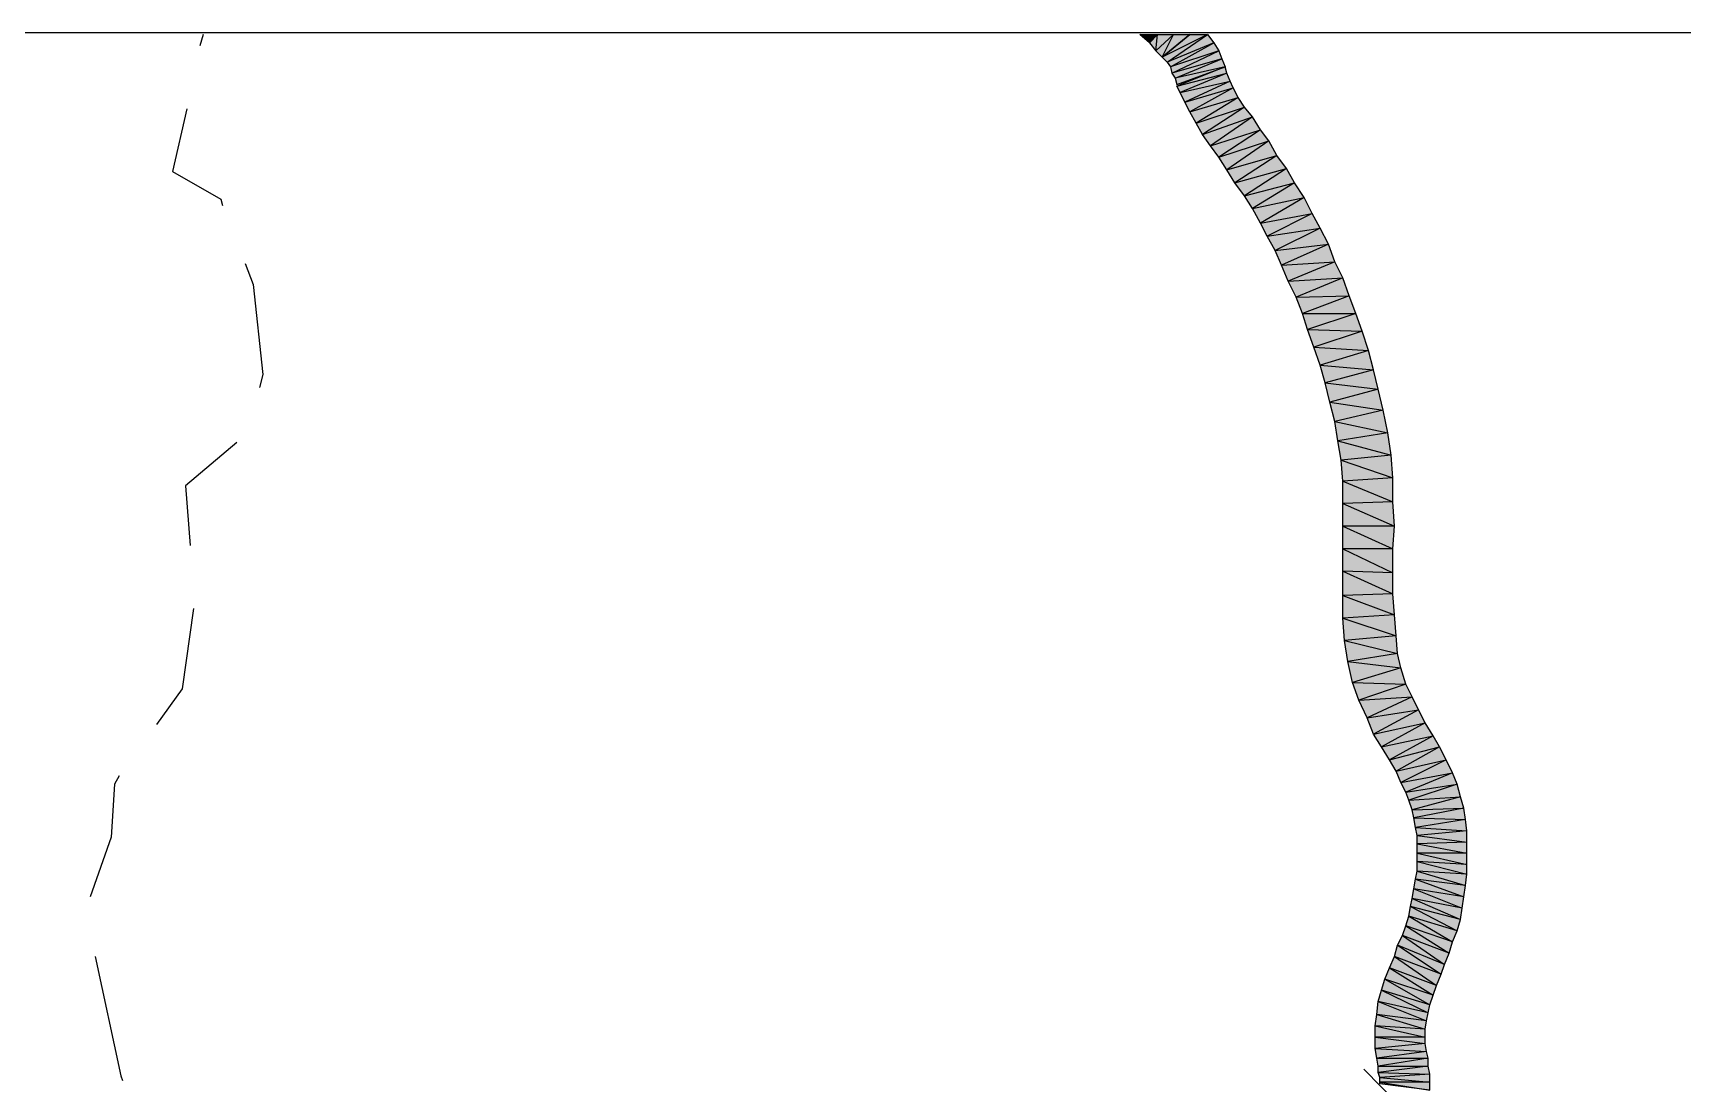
# Model space of a CAD drawing. Header units: millimetres. Extents: x 658 to 813, y 806 to 883.
# Drawn here: x 801.324 to 804.435, y 865.024 to 867.005 of the extents above; entities that cross this region are included whole.
import ezdxf

# ---------------------------------------------------------------- set-up
doc = ezdxf.new("R2010")
doc.units = ezdxf.units.MM
doc.header["$LTSCALE"] = 0.1
doc.linetypes.add('atContinuous2', pattern=[0])
for name, color, linetype in [('BANTU 1', 7, 'Continuous'), ('BATKAB', 7, 'Continuous'), ('KLEKTOR2', 7, 'Continuous'), ('TEXT', 8, 'Continuous'), ('zat_Mask_solid', 7, 'Continuous')]:
    doc.layers.add(name, color=color, linetype=linetype)

msp = doc.modelspace()

# ---------------------------------------------------------------- hatches: boundary and pattern name
at = {"layer": 'KLEKTOR2'}
for points in [[(803.4109, 867.002), (803.4443, 867.002), (803.4291, 866.9868)], [(803.5508, 866.9868), (803.4626, 866.9503), (803.5386, 867.002)], [(803.4687, 866.9412), (803.5508, 866.9868), (803.4626, 866.9503)], [(803.5599, 866.9716), (803.4687, 866.9412), (803.5508, 866.9868)], [(803.4717, 866.9291), (803.5599, 866.9716), (803.4687, 866.9412)], [(803.566, 866.9564), (803.4717, 866.9291), (803.5599, 866.9716)], [(803.4778, 866.9199), (803.566, 866.9564), (803.4717, 866.9291)], [(803.572, 866.9412), (803.4778, 866.9199), (803.566, 866.9564)], [(803.4808, 866.9078), (803.572, 866.9412), (803.4778, 866.9199)], [(803.572, 866.9412), (803.4808, 866.9047), (803.5751, 866.9291)], [(803.4808, 866.9047), (803.5751, 866.9291), (803.4869, 866.8926)], [(803.5751, 866.9291), (803.4869, 866.8926), (803.5812, 866.9139)], [(803.4869, 866.8926), (803.5812, 866.9139), (803.496, 866.8743)], [(803.5812, 866.9139), (803.496, 866.8743), (803.5872, 866.9017)], [(803.496, 866.8743), (803.5872, 866.9017), (803.5052, 866.8561)], [(803.5872, 866.9017), (803.5052, 866.8561), (803.5964, 866.8835)], [(803.5052, 866.8561), (803.5964, 866.8835), (803.5173, 866.8348)], [(803.5964, 866.8835), (803.5173, 866.8348), (803.6085, 866.8652)], [(803.5173, 866.8348), (803.6085, 866.8652), (803.5295, 866.8135)], [(803.6085, 866.8652), (803.5295, 866.8135), (803.6237, 866.847)], [(803.5295, 866.8135), (803.6237, 866.847), (803.5447, 866.7923)], [(803.6237, 866.847), (803.5447, 866.7923), (803.6389, 866.8227)], [(803.5447, 866.7923), (803.6389, 866.8227), (803.5599, 866.771)], [(803.6389, 866.8227), (803.5599, 866.771), (803.6541, 866.8014)], [(803.5599, 866.771), (803.6541, 866.8014), (803.5751, 866.7467)], [(803.6541, 866.8014), (803.5751, 866.7467), (803.6693, 866.774)], [(803.5751, 866.7467), (803.6693, 866.774), (803.5903, 866.7223)], [(803.6693, 866.774), (803.5903, 866.7223), (803.6876, 866.7497)], [(803.5903, 866.7223), (803.6876, 866.7497), (803.6085, 866.698)], [(803.6876, 866.7497), (803.6085, 866.698), (803.7028, 866.7223)], [(803.6085, 866.698), (803.7028, 866.7223), (803.6237, 866.6737)], [(803.7028, 866.7223), (803.6237, 866.6737), (803.721, 866.695)], [(803.6237, 866.6737), (803.721, 866.695), (803.6389, 866.6463)], [(803.721, 866.695), (803.6389, 866.6463), (803.7362, 866.6646)], [(803.6389, 866.6463), (803.7362, 866.6646), (803.6511, 866.622)], [(803.7362, 866.6646), (803.6511, 866.622), (803.7514, 866.6372)], [(803.6511, 866.622), (803.7514, 866.6372), (803.6663, 866.5947)], [(803.7514, 866.6372), (803.6663, 866.5947), (803.7666, 866.6068)], [(803.6663, 866.5947), (803.7666, 866.6068), (803.6784, 866.5673)], [(803.7666, 866.6068), (803.6784, 866.5673), (803.7788, 866.5734)], [(803.6784, 866.5673), (803.7788, 866.5734), (803.6906, 866.5369)], [(803.7788, 866.5734), (803.6906, 866.5369), (803.794, 866.543)], [(803.6906, 866.5369), (803.794, 866.543), (803.7058, 866.5065)], [(803.794, 866.543), (803.7058, 866.5065), (803.8061, 866.5095)], [(803.7058, 866.5065), (803.8061, 866.5095), (803.718, 866.4761)], [(803.8061, 866.5095), (803.718, 866.4761), (803.8183, 866.4761)], [(803.718, 866.4761), (803.8183, 866.4761), (803.7271, 866.4457)], [(803.8183, 866.4761), (803.7271, 866.4457), (803.8304, 866.4426)], [(803.7271, 866.4457), (803.8304, 866.4426), (803.7392, 866.4122)], [(803.8304, 866.4426), (803.7392, 866.4122), (803.8426, 866.4062)], [(803.7392, 866.4122), (803.8426, 866.4062), (803.7514, 866.3788)], [(803.8426, 866.4062), (803.7514, 866.3788), (803.8517, 866.3697)], [(803.7514, 866.3788), (803.8517, 866.3697), (803.7605, 866.3454)], [(803.8517, 866.3697), (803.7605, 866.3454), (803.8608, 866.3332)], [(803.7605, 866.3454), (803.8608, 866.3332), (803.7696, 866.3089)], [(803.8608, 866.3332), (803.7696, 866.3089), (803.87, 866.2937)], [(803.7696, 866.3089), (803.87, 866.2937), (803.7788, 866.2724)], [(803.87, 866.2937), (803.7788, 866.2724), (803.8791, 866.2511)], [(803.7788, 866.2724), (803.8791, 866.2511), (803.7848, 866.2359)], [(803.8791, 866.2511), (803.7848, 866.2359), (803.8852, 866.2086)], [(803.7848, 866.2359), (803.8852, 866.2086), (803.7909, 866.1994)], [(803.8852, 866.2086), (803.7909, 866.1994), (803.8882, 866.166)], [(803.7909, 866.1994), (803.8882, 866.166), (803.794, 866.1599)], [(803.8882, 866.166), (803.794, 866.1599), (803.8882, 866.1204)], [(803.794, 866.1599), (803.8882, 866.1204), (803.794, 866.1174)]]:
    msp.add_hatch(color=7, dxfattribs=at).paths.add_polyline_path(points)
h = msp.add_hatch(color=7, dxfattribs=at)
h.paths.add_polyline_path([(803.4291, 866.9868), (803.4413, 866.9716), (803.4443, 867.002)])
h.paths.add_polyline_path([(803.4413, 866.9716), (803.4443, 867.002), (803.4747, 867.002)])
h = msp.add_hatch(color=7, dxfattribs=at)
h.paths.add_polyline_path([(803.4413, 866.9716), (803.4535, 866.9595), (803.4747, 867.002)])
h.paths.add_polyline_path([(803.4535, 866.9595), (803.4747, 867.002), (803.5052, 867.002)])
h = msp.add_hatch(color=7, dxfattribs=at)
h.paths.add_polyline_path([(803.4626, 866.9503), (803.5386, 867.002), (803.4535, 866.9595)])
h.paths.add_polyline_path([(803.5386, 867.002), (803.4535, 866.9595), (803.5052, 867.002)], flags=17)
h = msp.add_hatch(color=7, dxfattribs=at)
h.paths.add_polyline_path([(803.8882, 866.1204), (803.794, 866.1174), (803.8912, 866.0748)])
h.paths.add_polyline_path([(803.794, 866.1174), (803.8912, 866.0748), (803.794, 866.0748)], flags=17)
h = msp.add_hatch(color=7, dxfattribs=at)
h.paths.add_polyline_path([(803.8912, 866.0748), (803.794, 866.0748), (803.8882, 866.0322)])
h.paths.add_polyline_path([(803.794, 866.0748), (803.8882, 866.0322), (803.794, 866.0322)], flags=17)
h = msp.add_hatch(color=7, dxfattribs=at)
h.paths.add_polyline_path([(803.8882, 866.0322), (803.794, 866.0322), (803.8882, 865.9866)], flags=17)
h.paths.add_polyline_path([(803.794, 866.0322), (803.8882, 865.9866), (803.794, 865.9897)], flags=17)
h = msp.add_hatch(color=7, dxfattribs=at)
h.paths.add_polyline_path([(803.8882, 865.9866), (803.794, 865.9897), (803.8882, 865.9471)], flags=17)
h.paths.add_polyline_path([(803.794, 865.9897), (803.8882, 865.9471), (803.794, 865.9441)])
h = msp.add_hatch(color=7, dxfattribs=at)
h.paths.add_polyline_path([(804.028, 865.479), (803.9338, 865.4759), (804.028, 865.4577)])
h.paths.add_polyline_path([(803.9338, 865.4759), (804.028, 865.4577), (803.9338, 865.4577)], flags=17)
h = msp.add_hatch(color=7, dxfattribs=at)
h.paths.add_polyline_path([(804.028, 865.4577), (803.9338, 865.4577), (804.028, 865.4364)], flags=17)
h.paths.add_polyline_path([(803.9338, 865.4577), (804.028, 865.4364), (803.9338, 865.4425)], flags=17)
h = msp.add_hatch(color=7, dxfattribs=at)
h.paths.add_polyline_path([(804.028, 865.4364), (803.9338, 865.4425), (804.028, 865.4181)], flags=17)
h.paths.add_polyline_path([(803.9338, 865.4425), (804.028, 865.4181), (803.9338, 865.4242)], flags=17)
h = msp.add_hatch(color=7, dxfattribs=at)
h.paths.add_polyline_path([(803.949, 865.1263), (803.8548, 865.1324), (803.949, 865.1111)], flags=17)
h.paths.add_polyline_path([(803.8548, 865.1324), (803.949, 865.1111), (803.8548, 865.1111)], flags=17)
h = msp.add_hatch(color=7, dxfattribs=at)
h.paths.add_polyline_path([(803.949, 865.1111), (803.8548, 865.1111), (803.949, 865.0989)], flags=17)
h.paths.add_polyline_path([(803.8548, 865.1111), (803.949, 865.0989), (803.8548, 865.0898)])
h = msp.add_hatch(color=7, dxfattribs=at)
h.paths.add_polyline_path([(803.8578, 865.0716), (803.9551, 865.0716), (803.8608, 865.0564)])
h.paths.add_polyline_path([(803.9551, 865.0716), (803.8608, 865.0564), (803.9551, 865.0564)], flags=17)
h = msp.add_hatch(color=7, dxfattribs=at)
h.paths.add_polyline_path([(803.8608, 865.0564), (803.9551, 865.0564), (803.8608, 865.0442)], flags=16)
h.paths.add_polyline_path([(803.9551, 865.0564), (803.8608, 865.0442), (803.9581, 865.0412)])
h = msp.add_hatch(color=7, dxfattribs=at)
h.paths.add_polyline_path([(803.9581, 865.0412), (803.8639, 865.0351), (803.9581, 865.026)])
h.paths.add_polyline_path([(803.8639, 865.0351), (803.9581, 865.026), (803.8639, 865.026)], flags=17)
h = msp.add_hatch(color=7, dxfattribs=at)
h.paths.add_polyline_path([(803.9581, 865.026), (803.8639, 865.026), (803.9581, 865.0108)], flags=17)
h.paths.add_polyline_path([(803.8639, 865.026), (803.9581, 865.0108), (803.8639, 865.0229)], flags=17)
at = {"layer": 'zat_Mask_solid'}
for points in [[(803.8882, 865.9471), (803.794, 865.9441), (803.8912, 865.9076)], [(803.794, 865.9441), (803.8912, 865.9076), (803.794, 865.9015)], [(803.8912, 865.9076), (803.794, 865.9015), (803.8943, 865.8681)], [(803.794, 865.9015), (803.8943, 865.8681), (803.797, 865.859)], [(803.8943, 865.8681), (803.797, 865.859), (803.8973, 865.8346)], [(803.797, 865.859), (803.8973, 865.8346), (803.8031, 865.8194)], [(803.8973, 865.8346), (803.8031, 865.8194), (803.9034, 865.8073)], [(803.8031, 865.8194), (803.9034, 865.8073), (803.8122, 865.7799)], [(803.9034, 865.8073), (803.8122, 865.7799), (803.9125, 865.7769)], [(803.8122, 865.7799), (803.9125, 865.7769), (803.8244, 865.7465)], [(803.9125, 865.7769), (803.8244, 865.7465), (803.9247, 865.7526)], [(803.8244, 865.7465), (803.9247, 865.7526), (803.8396, 865.713)], [(803.9247, 865.7526), (803.8396, 865.713), (803.9368, 865.7282)], [(803.8396, 865.713), (803.9368, 865.7282), (803.8517, 865.6826)], [(803.9368, 865.7282), (803.8517, 865.6826), (803.949, 865.7039)], [(803.8517, 865.6826), (803.949, 865.7039), (803.8669, 865.6583)], [(803.949, 865.7039), (803.8669, 865.6583), (803.9642, 865.6796)], [(803.8669, 865.6583), (803.9642, 865.6796), (803.8821, 865.634)], [(803.9642, 865.6796), (803.8821, 865.634), (803.9764, 865.6583)], [(803.8821, 865.634), (803.9764, 865.6583), (803.8943, 865.6127)], [(803.9764, 865.6583), (803.8943, 865.6127), (803.9885, 865.634)], [(803.8943, 865.6127), (803.9885, 865.634), (803.9034, 865.5914)], [(803.9885, 865.634), (803.9034, 865.5914), (804.0007, 865.6097)], [(803.9034, 865.5914), (804.0007, 865.6097), (803.9125, 865.5732)], [(804.0007, 865.6097), (803.9125, 865.5732), (804.0098, 865.5884)], [(803.9125, 865.5732), (804.0098, 865.5884), (803.9186, 865.558)], [(804.0098, 865.5884), (803.9186, 865.558), (804.0159, 865.5641)], [(803.9186, 865.558), (804.0159, 865.5641), (803.9247, 865.5398)], [(804.0159, 865.5641), (803.9247, 865.5398), (804.022, 865.5428)], [(803.9247, 865.5398), (804.022, 865.5428), (803.9277, 865.5246)], [(804.022, 865.5428), (803.9277, 865.5246), (804.025, 865.5215)], [(803.9277, 865.5246), (804.025, 865.5215), (803.9308, 865.5063)], [(804.025, 865.5215), (803.9308, 865.5063), (804.028, 865.5002)], [(803.9308, 865.5063), (804.028, 865.5002), (803.9338, 865.4911)], [(804.028, 865.5002), (803.9338, 865.4911), (804.028, 865.479)], [(803.9338, 865.4911), (804.028, 865.479), (803.9338, 865.4759)], [(803.9308, 865.409), (804.022, 865.3756), (803.9277, 865.3908)], [(803.9338, 865.4242), (804.025, 865.3969), (803.9308, 865.409)], [(804.025, 865.3969), (803.9308, 865.409), (804.022, 865.3756)], [(804.028, 865.4181), (803.9338, 865.4242), (804.025, 865.3969)], [(803.9247, 865.3725), (804.0159, 865.333), (803.9216, 865.3573)], [(803.9277, 865.3908), (804.0189, 865.3543), (803.9247, 865.3725)], [(804.0189, 865.3543), (803.9247, 865.3725), (804.0159, 865.333)], [(804.022, 865.3756), (803.9277, 865.3908), (804.0189, 865.3543)], [(803.9186, 865.3391), (804.0007, 865.2905), (803.9125, 865.3209)], [(803.9216, 865.3573), (804.0098, 865.3117), (803.9186, 865.3391)], [(804.0098, 865.3117), (803.9186, 865.3391), (804.0007, 865.2905)], [(804.0159, 865.333), (803.9216, 865.3573), (804.0098, 865.3117)], [(803.9125, 865.3209), (803.9946, 865.2692), (803.9064, 865.3026)], [(804.0007, 865.2905), (803.9125, 865.3209), (803.9946, 865.2692)], [(803.8973, 865.2844), (803.9794, 865.2297), (803.8912, 865.2631)], [(803.9064, 865.3026), (803.9855, 865.2479), (803.8973, 865.2844)], [(803.9855, 865.2479), (803.8973, 865.2844), (803.9794, 865.2297)], [(803.9946, 865.2692), (803.9064, 865.3026), (803.9855, 865.2479)], [(803.8912, 865.2631), (803.9703, 865.2084), (803.8821, 865.2418)], [(803.9794, 865.2297), (803.8912, 865.2631), (803.9703, 865.2084)], [(803.873, 865.2205), (803.9581, 865.1719), (803.8669, 865.1993)], [(803.8821, 865.2418), (803.9642, 865.1901), (803.873, 865.2205)], [(803.9642, 865.1901), (803.873, 865.2205), (803.9581, 865.1719)], [(803.9703, 865.2084), (803.8821, 865.2418), (803.9642, 865.1901)], [(803.8669, 865.1993), (803.9551, 865.1567), (803.8608, 865.178)], [(803.9581, 865.1719), (803.8669, 865.1993), (803.9551, 865.1567)], [(803.8578, 865.1537), (803.949, 865.1263), (803.8548, 865.1324)], [(803.8608, 865.178), (803.952, 865.1415), (803.8578, 865.1537)], [(803.952, 865.1415), (803.8578, 865.1537), (803.949, 865.1263)], [(803.9551, 865.1567), (803.8608, 865.178), (803.952, 865.1415)], [(803.949, 865.0989), (803.8548, 865.0898), (803.952, 865.0837)], [(803.8548, 865.0898), (803.952, 865.0837), (803.8578, 865.0716)], [(803.952, 865.0837), (803.8578, 865.0716), (803.9551, 865.0716)], [(803.8608, 865.0442), (803.9581, 865.0412), (803.8639, 865.0351)]]:
    msp.add_hatch(color=7, dxfattribs=at).paths.add_polyline_path(points)

# ---------------------------------------------------------------- linework, layer by layer
at = {"layer": 'BANTU 1', "color": 7}
msp.add_lwpolyline([(790.4998, 851.9933), (807.3782, 851.9933), (807.3782, 867.0051), (790.4998, 867.0051), (790.4998, 851.9933)], dxfattribs=at)
at = {"layer": 'BATKAB', "color": 7}
for points in [[(801.6446, 867.002), (801.6386, 866.9807)], [(801.6142, 866.8622), (801.5869, 866.7436), (801.6781, 866.6919), (801.6811, 866.6798)], [(801.7237, 866.5703), (801.7389, 866.5308), (801.7571, 866.3606), (801.751, 866.3362)], [(801.7085, 866.2329), (801.6112, 866.1508), (801.6203, 866.0383)], [(801.6264, 865.9198), (801.6051, 865.7678), (801.5565, 865.7009)], [(801.4866, 865.6036), (801.4774, 865.5884), (801.4714, 865.4881), (801.4318, 865.3756)], [(801.441, 865.2631), (801.4896, 865.0381), (801.4926, 865.029)]]:
    msp.add_lwpolyline(points, dxfattribs=at)
at = {"layer": 'KLEKTOR2', "color": 7, "linetype": 'atContinuous2'}
for p, q in [((803.4443, 867.002), (803.4291, 866.9868)), ((803.4413, 866.9716), (803.4443, 867.002)), ((803.4413, 866.9716), (803.4443, 867.002)), ((803.4747, 867.002), (803.4413, 866.9716)), ((803.4747, 867.002), (803.4413, 866.9716)), ((803.4443, 867.002), (803.4747, 867.002)), ((803.4535, 866.9595), (803.4747, 867.002)), ((803.4535, 866.9595), (803.4747, 867.002)), ((803.5052, 867.002), (803.4535, 866.9595)), ((803.4747, 867.002), (803.5052, 867.002)), ((803.4291, 866.9868), (803.4413, 866.9716)), ((803.4413, 866.9716), (803.4535, 866.9595))]:
    msp.add_line(p, q, dxfattribs=at)
at = {"layer": 'KLEKTOR2', "color": 7}
for points in [[(803.4109, 867.002), (803.4443, 867.002), (803.4291, 866.9868), (803.4109, 867.002)], [(803.4626, 866.9503), (803.5386, 867.002), (803.4535, 866.9595), (803.4626, 866.9503)], [(803.5386, 867.002), (803.4535, 866.9595), (803.5052, 867.002), (803.5386, 867.002)], [(803.5508, 866.9868), (803.4626, 866.9503), (803.5386, 867.002), (803.5508, 866.9868)], [(803.4687, 866.9412), (803.5508, 866.9868), (803.4626, 866.9503), (803.4687, 866.9412)], [(803.5599, 866.9716), (803.4687, 866.9412), (803.5508, 866.9868), (803.5599, 866.9716)], [(803.4717, 866.9291), (803.5599, 866.9716), (803.4687, 866.9412), (803.4717, 866.9291)], [(803.566, 866.9564), (803.4717, 866.9291), (803.5599, 866.9716), (803.566, 866.9564)], [(803.4778, 866.9199), (803.566, 866.9564), (803.4717, 866.9291), (803.4778, 866.9199)], [(803.572, 866.9412), (803.4778, 866.9199), (803.566, 866.9564), (803.572, 866.9412)], [(803.4808, 866.9078), (803.572, 866.9412), (803.4778, 866.9199), (803.4808, 866.9078)], [(803.572, 866.9412), (803.4808, 866.9047), (803.5751, 866.9291), (803.572, 866.9412)], [(803.4808, 866.9047), (803.5751, 866.9291), (803.4869, 866.8926), (803.4808, 866.9047)], [(803.5751, 866.9291), (803.4869, 866.8926), (803.5812, 866.9139), (803.5751, 866.9291)], [(803.4869, 866.8926), (803.5812, 866.9139), (803.496, 866.8743), (803.4869, 866.8926)], [(803.5812, 866.9139), (803.496, 866.8743), (803.5872, 866.9017), (803.5812, 866.9139)], [(803.496, 866.8743), (803.5872, 866.9017), (803.5052, 866.8561), (803.496, 866.8743)], [(803.5872, 866.9017), (803.5052, 866.8561), (803.5964, 866.8835), (803.5872, 866.9017)], [(803.5052, 866.8561), (803.5964, 866.8835), (803.5173, 866.8348), (803.5052, 866.8561)], [(803.5964, 866.8835), (803.5173, 866.8348), (803.6085, 866.8652), (803.5964, 866.8835)], [(803.5173, 866.8348), (803.6085, 866.8652), (803.5295, 866.8135), (803.5173, 866.8348)], [(803.6085, 866.8652), (803.5295, 866.8135), (803.6237, 866.847), (803.6085, 866.8652)], [(803.5295, 866.8135), (803.6237, 866.847), (803.5447, 866.7923), (803.5295, 866.8135)], [(803.6237, 866.847), (803.5447, 866.7923), (803.6389, 866.8227), (803.6237, 866.847)], [(803.5447, 866.7923), (803.6389, 866.8227), (803.5599, 866.771), (803.5447, 866.7923)], [(803.6389, 866.8227), (803.5599, 866.771), (803.6541, 866.8014), (803.6389, 866.8227)], [(803.5599, 866.771), (803.6541, 866.8014), (803.5751, 866.7467), (803.5599, 866.771)], [(803.6541, 866.8014), (803.5751, 866.7467), (803.6693, 866.774), (803.6541, 866.8014)], [(803.5751, 866.7467), (803.6693, 866.774), (803.5903, 866.7223), (803.5751, 866.7467)], [(803.6693, 866.774), (803.5903, 866.7223), (803.6876, 866.7497), (803.6693, 866.774)], [(803.5903, 866.7223), (803.6876, 866.7497), (803.6085, 866.698), (803.5903, 866.7223)], [(803.6876, 866.7497), (803.6085, 866.698), (803.7028, 866.7223), (803.6876, 866.7497)], [(803.6085, 866.698), (803.7028, 866.7223), (803.6237, 866.6737), (803.6085, 866.698)], [(803.7028, 866.7223), (803.6237, 866.6737), (803.721, 866.695), (803.7028, 866.7223)], [(803.6237, 866.6737), (803.721, 866.695), (803.6389, 866.6463), (803.6237, 866.6737)], [(803.721, 866.695), (803.6389, 866.6463), (803.7362, 866.6646), (803.721, 866.695)], [(803.6389, 866.6463), (803.7362, 866.6646), (803.6511, 866.622), (803.6389, 866.6463)], [(803.7362, 866.6646), (803.6511, 866.622), (803.7514, 866.6372), (803.7362, 866.6646)], [(803.6511, 866.622), (803.7514, 866.6372), (803.6663, 866.5947), (803.6511, 866.622)], [(803.7514, 866.6372), (803.6663, 866.5947), (803.7666, 866.6068), (803.7514, 866.6372)], [(803.6663, 866.5947), (803.7666, 866.6068), (803.6784, 866.5673), (803.6663, 866.5947)], [(803.7666, 866.6068), (803.6784, 866.5673), (803.7788, 866.5734), (803.7666, 866.6068)], [(803.6784, 866.5673), (803.7788, 866.5734), (803.6906, 866.5369), (803.6784, 866.5673)], [(803.7788, 866.5734), (803.6906, 866.5369), (803.794, 866.543), (803.7788, 866.5734)], [(803.6906, 866.5369), (803.794, 866.543), (803.7058, 866.5065), (803.6906, 866.5369)], [(803.794, 866.543), (803.7058, 866.5065), (803.8061, 866.5095), (803.794, 866.543)], [(803.7058, 866.5065), (803.8061, 866.5095), (803.718, 866.4761), (803.7058, 866.5065)], [(803.8061, 866.5095), (803.718, 866.4761), (803.8183, 866.4761), (803.8061, 866.5095)], [(803.718, 866.4761), (803.8183, 866.4761), (803.7271, 866.4457), (803.718, 866.4761)], [(803.8183, 866.4761), (803.7271, 866.4457), (803.8304, 866.4426), (803.8183, 866.4761)], [(803.7271, 866.4457), (803.8304, 866.4426), (803.7392, 866.4122), (803.7271, 866.4457)], [(803.8304, 866.4426), (803.7392, 866.4122), (803.8426, 866.4062), (803.8304, 866.4426)], [(803.7392, 866.4122), (803.8426, 866.4062), (803.7514, 866.3788), (803.7392, 866.4122)], [(803.8426, 866.4062), (803.7514, 866.3788), (803.8517, 866.3697), (803.8426, 866.4062)], [(803.7514, 866.3788), (803.8517, 866.3697), (803.7605, 866.3454), (803.7514, 866.3788)], [(803.8517, 866.3697), (803.7605, 866.3454), (803.8608, 866.3332), (803.8517, 866.3697)], [(803.7605, 866.3454), (803.8608, 866.3332), (803.7696, 866.3089), (803.7605, 866.3454)], [(803.8608, 866.3332), (803.7696, 866.3089), (803.87, 866.2937), (803.8608, 866.3332)], [(803.7696, 866.3089), (803.87, 866.2937), (803.7788, 866.2724), (803.7696, 866.3089)], [(803.87, 866.2937), (803.7788, 866.2724), (803.8791, 866.2511), (803.87, 866.2937)], [(803.7788, 866.2724), (803.8791, 866.2511), (803.7848, 866.2359), (803.7788, 866.2724)], [(803.8791, 866.2511), (803.7848, 866.2359), (803.8852, 866.2086), (803.8791, 866.2511)], [(803.7848, 866.2359), (803.8852, 866.2086), (803.7909, 866.1994), (803.7848, 866.2359)], [(803.8852, 866.2086), (803.7909, 866.1994), (803.8882, 866.166), (803.8852, 866.2086)], [(803.7909, 866.1994), (803.8882, 866.166), (803.794, 866.1599), (803.7909, 866.1994)], [(803.8882, 866.166), (803.794, 866.1599), (803.8882, 866.1204), (803.8882, 866.166)], [(803.794, 866.1599), (803.8882, 866.1204), (803.794, 866.1174), (803.794, 866.1599)], [(803.8882, 866.1204), (803.794, 866.1174), (803.8912, 866.0748), (803.8882, 866.1204)], [(803.794, 866.1174), (803.8912, 866.0748), (803.794, 866.0748), (803.794, 866.1174)], [(803.8912, 866.0748), (803.794, 866.0748), (803.8882, 866.0322), (803.8912, 866.0748)], [(803.794, 866.0748), (803.8882, 866.0322), (803.794, 866.0322), (803.794, 866.0748)], [(803.8882, 866.0322), (803.794, 866.0322), (803.8882, 865.9866), (803.8882, 866.0322)], [(803.794, 866.0322), (803.8882, 865.9866), (803.794, 865.9897), (803.794, 866.0322)], [(803.8882, 865.9866), (803.794, 865.9897), (803.8882, 865.9471), (803.8882, 865.9866)], [(803.794, 865.9897), (803.8882, 865.9471), (803.794, 865.9441), (803.794, 865.9897)], [(803.8882, 865.9471), (803.794, 865.9441), (803.8912, 865.9076), (803.8882, 865.9471)], [(803.794, 865.9441), (803.8912, 865.9076), (803.794, 865.9015), (803.794, 865.9441)], [(803.8912, 865.9076), (803.794, 865.9015), (803.8943, 865.8681), (803.8912, 865.9076)], [(803.794, 865.9015), (803.8943, 865.8681), (803.797, 865.859), (803.794, 865.9015)], [(803.8943, 865.8681), (803.797, 865.859), (803.8973, 865.8346), (803.8943, 865.8681)], [(803.797, 865.859), (803.8973, 865.8346), (803.8031, 865.8194), (803.797, 865.859)], [(803.8973, 865.8346), (803.8031, 865.8194), (803.9034, 865.8073), (803.8973, 865.8346)], [(803.8031, 865.8194), (803.9034, 865.8073), (803.8122, 865.7799), (803.8031, 865.8194)], [(803.9034, 865.8073), (803.8122, 865.7799), (803.9125, 865.7769), (803.9034, 865.8073)], [(803.8122, 865.7799), (803.9125, 865.7769), (803.8244, 865.7465), (803.8122, 865.7799)], [(803.9125, 865.7769), (803.8244, 865.7465), (803.9247, 865.7526), (803.9125, 865.7769)], [(803.8244, 865.7465), (803.9247, 865.7526), (803.8396, 865.713), (803.8244, 865.7465)], [(803.9247, 865.7526), (803.8396, 865.713), (803.9368, 865.7282), (803.9247, 865.7526)], [(803.8396, 865.713), (803.9368, 865.7282), (803.8517, 865.6826), (803.8396, 865.713)], [(803.9368, 865.7282), (803.8517, 865.6826), (803.949, 865.7039), (803.9368, 865.7282)], [(803.8517, 865.6826), (803.949, 865.7039), (803.8669, 865.6583), (803.8517, 865.6826)], [(803.949, 865.7039), (803.8669, 865.6583), (803.9642, 865.6796), (803.949, 865.7039)], [(803.8669, 865.6583), (803.9642, 865.6796), (803.8821, 865.634), (803.8669, 865.6583)], [(803.9642, 865.6796), (803.8821, 865.634), (803.9764, 865.6583), (803.9642, 865.6796)], [(803.8821, 865.634), (803.9764, 865.6583), (803.8943, 865.6127), (803.8821, 865.634)], [(803.9764, 865.6583), (803.8943, 865.6127), (803.9885, 865.634), (803.9764, 865.6583)], [(803.8943, 865.6127), (803.9885, 865.634), (803.9034, 865.5914), (803.8943, 865.6127)], [(803.9885, 865.634), (803.9034, 865.5914), (804.0007, 865.6097), (803.9885, 865.634)], [(803.9034, 865.5914), (804.0007, 865.6097), (803.9125, 865.5732), (803.9034, 865.5914)], [(804.0007, 865.6097), (803.9125, 865.5732), (804.0098, 865.5884), (804.0007, 865.6097)], [(803.9125, 865.5732), (804.0098, 865.5884), (803.9186, 865.558), (803.9125, 865.5732)], [(804.0098, 865.5884), (803.9186, 865.558), (804.0159, 865.5641), (804.0098, 865.5884)], [(803.9186, 865.558), (804.0159, 865.5641), (803.9247, 865.5398), (803.9186, 865.558)], [(804.0159, 865.5641), (803.9247, 865.5398), (804.022, 865.5428), (804.0159, 865.5641)], [(803.9247, 865.5398), (804.022, 865.5428), (803.9277, 865.5246), (803.9247, 865.5398)], [(804.022, 865.5428), (803.9277, 865.5246), (804.025, 865.5215), (804.022, 865.5428)], [(803.9277, 865.5246), (804.025, 865.5215), (803.9308, 865.5063), (803.9277, 865.5246)], [(804.025, 865.5215), (803.9308, 865.5063), (804.028, 865.5002), (804.025, 865.5215)], [(803.9308, 865.5063), (804.028, 865.5002), (803.9338, 865.4911), (803.9308, 865.5063)], [(804.028, 865.5002), (803.9338, 865.4911), (804.028, 865.479), (804.028, 865.5002)], [(803.9338, 865.4911), (804.028, 865.479), (803.9338, 865.4759), (803.9338, 865.4911)], [(804.028, 865.479), (803.9338, 865.4759), (804.028, 865.4577), (804.028, 865.479)], [(803.9338, 865.4759), (804.028, 865.4577), (803.9338, 865.4577), (803.9338, 865.4759)], [(804.028, 865.4577), (803.9338, 865.4577), (804.028, 865.4364), (804.028, 865.4577)], [(803.9338, 865.4577), (804.028, 865.4364), (803.9338, 865.4425), (803.9338, 865.4577)], [(804.028, 865.4364), (803.9338, 865.4425), (804.028, 865.4181), (804.028, 865.4364)], [(803.9338, 865.4425), (804.028, 865.4181), (803.9338, 865.4242), (803.9338, 865.4425)], [(803.9308, 865.409), (804.022, 865.3756), (803.9277, 865.3908), (803.9308, 865.409)], [(803.9338, 865.4242), (804.025, 865.3969), (803.9308, 865.409), (803.9338, 865.4242)], [(804.025, 865.3969), (803.9308, 865.409), (804.022, 865.3756), (804.025, 865.3969)], [(804.028, 865.4181), (803.9338, 865.4242), (804.025, 865.3969), (804.028, 865.4181)], [(803.9247, 865.3725), (804.0159, 865.333), (803.9216, 865.3573), (803.9247, 865.3725)], [(803.9277, 865.3908), (804.0189, 865.3543), (803.9247, 865.3725), (803.9277, 865.3908)], [(804.0189, 865.3543), (803.9247, 865.3725), (804.0159, 865.333), (804.0189, 865.3543)], [(804.022, 865.3756), (803.9277, 865.3908), (804.0189, 865.3543), (804.022, 865.3756)], [(803.9186, 865.3391), (804.0007, 865.2905), (803.9125, 865.3209), (803.9186, 865.3391)], [(803.9216, 865.3573), (804.0098, 865.3117), (803.9186, 865.3391), (803.9216, 865.3573)], [(804.0098, 865.3117), (803.9186, 865.3391), (804.0007, 865.2905), (804.0098, 865.3117)], [(804.0159, 865.333), (803.9216, 865.3573), (804.0098, 865.3117), (804.0159, 865.333)], [(803.9125, 865.3209), (803.9946, 865.2692), (803.9064, 865.3026), (803.9125, 865.3209)], [(804.0007, 865.2905), (803.9125, 865.3209), (803.9946, 865.2692), (804.0007, 865.2905)], [(803.8973, 865.2844), (803.9794, 865.2297), (803.8912, 865.2631), (803.8973, 865.2844)], [(803.9064, 865.3026), (803.9855, 865.2479), (803.8973, 865.2844), (803.9064, 865.3026)], [(803.9855, 865.2479), (803.8973, 865.2844), (803.9794, 865.2297), (803.9855, 865.2479)], [(803.9946, 865.2692), (803.9064, 865.3026), (803.9855, 865.2479), (803.9946, 865.2692)], [(803.8912, 865.2631), (803.9703, 865.2084), (803.8821, 865.2418), (803.8912, 865.2631)], [(803.9794, 865.2297), (803.8912, 865.2631), (803.9703, 865.2084), (803.9794, 865.2297)], [(803.873, 865.2205), (803.9581, 865.1719), (803.8669, 865.1993), (803.873, 865.2205)], [(803.8821, 865.2418), (803.9642, 865.1901), (803.873, 865.2205), (803.8821, 865.2418)], [(803.9642, 865.1901), (803.873, 865.2205), (803.9581, 865.1719), (803.9642, 865.1901)], [(803.9703, 865.2084), (803.8821, 865.2418), (803.9642, 865.1901), (803.9703, 865.2084)], [(803.8669, 865.1993), (803.9551, 865.1567), (803.8608, 865.178), (803.8669, 865.1993)], [(803.9581, 865.1719), (803.8669, 865.1993), (803.9551, 865.1567), (803.9581, 865.1719)], [(803.8578, 865.1537), (803.949, 865.1263), (803.8548, 865.1324), (803.8578, 865.1537)], [(803.8608, 865.178), (803.952, 865.1415), (803.8578, 865.1537), (803.8608, 865.178)], [(803.952, 865.1415), (803.8578, 865.1537), (803.949, 865.1263), (803.952, 865.1415)], [(803.9551, 865.1567), (803.8608, 865.178), (803.952, 865.1415), (803.9551, 865.1567)], [(803.949, 865.1263), (803.8548, 865.1324), (803.949, 865.1111), (803.949, 865.1263)], [(803.8548, 865.1324), (803.949, 865.1111), (803.8548, 865.1111), (803.8548, 865.1324)], [(803.949, 865.1111), (803.8548, 865.1111), (803.949, 865.0989), (803.949, 865.1111)], [(803.8548, 865.1111), (803.949, 865.0989), (803.8548, 865.0898), (803.8548, 865.1111)], [(803.949, 865.0989), (803.8548, 865.0898), (803.952, 865.0837), (803.949, 865.0989)], [(803.8548, 865.0898), (803.952, 865.0837), (803.8578, 865.0716), (803.8548, 865.0898)], [(803.952, 865.0837), (803.8578, 865.0716), (803.9551, 865.0716), (803.952, 865.0837)], [(803.8578, 865.0716), (803.9551, 865.0716), (803.8608, 865.0564), (803.8578, 865.0716)], [(803.9551, 865.0716), (803.8608, 865.0564), (803.9551, 865.0564), (803.9551, 865.0716)], [(803.8608, 865.0564), (803.9551, 865.0564), (803.8608, 865.0442), (803.8608, 865.0564)], [(803.9551, 865.0564), (803.8608, 865.0442), (803.9581, 865.0412), (803.9551, 865.0564)], [(803.8608, 865.0442), (803.9581, 865.0412), (803.8639, 865.0351), (803.8608, 865.0442)], [(803.9581, 865.0412), (803.8639, 865.0351), (803.9581, 865.026), (803.9581, 865.0412)], [(803.8639, 865.0351), (803.9581, 865.026), (803.8639, 865.026), (803.8639, 865.0351)], [(803.9581, 865.026), (803.8639, 865.026), (803.9581, 865.0108), (803.9581, 865.026)], [(803.8639, 865.026), (803.9581, 865.0108), (803.8639, 865.0229), (803.8639, 865.026)]]:
    msp.add_lwpolyline(points, dxfattribs=at)
at = {"layer": 'TEXT', "color": 7}
msp.add_lwpolyline([(803.8335, 865.0503), (803.9976, 864.8831)], dxfattribs=at)

doc.saveas('drawing.dxf')
